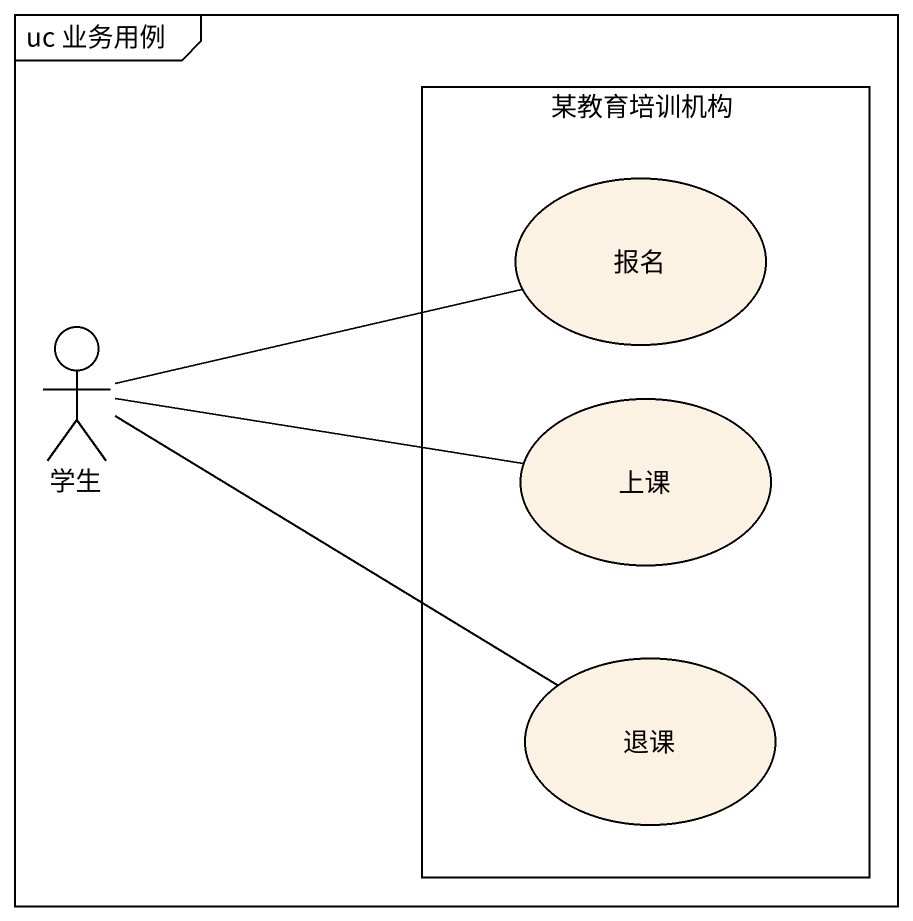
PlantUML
@startuml
mainframe uc 业务用例
rectangle 某教育培训机构 {
  usecase 报名
  usecase 上课
  usecase 退课
}
actor 学生
学生 -right- 报名
学生 -right- 上课
学生 -right- 退课
@enduml
